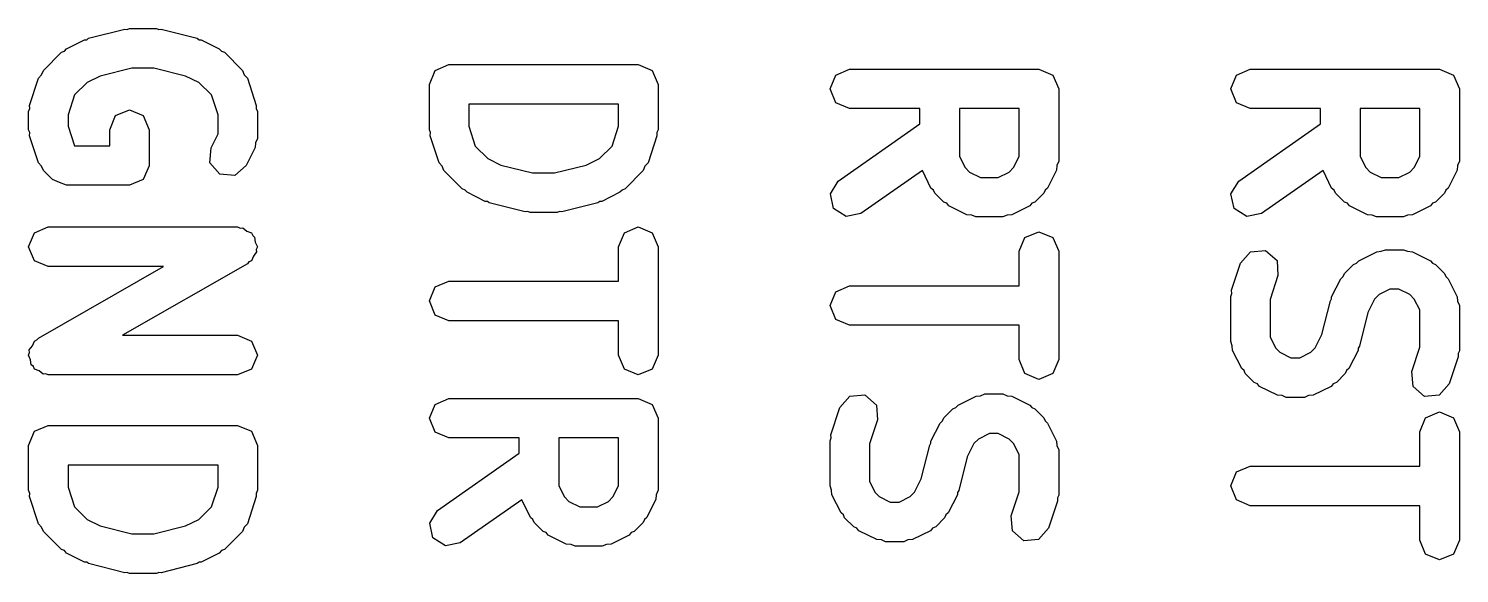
# Model space of a CAD drawing. Extents: x 83.4 to 116.6, y -116.7 to -83.2.
# Drawn here: x 99.668 to 104.203, y -116.665 to -114.94 of the extents above; entities that cross this region are included whole.
import ezdxf

# ---------------------------------------------------------------- set-up
doc = ezdxf.new("R2010")
doc.units = 0
doc.layers.add('BLACK', color=7, linetype='CONTINUOUS')

msp = doc.modelspace()

# ---------------------------------------------------------------- linework, layer by layer
at = {"layer": 'BLACK', "linetype": 'CONTINUOUS'}
for p, q in [((99.8521, -114.975), (99.8578, -114.97)), ((99.8578, -114.97), (99.9721, -114.942)), ((99.9721, -114.942), (99.9799, -114.943)), ((99.9799, -114.943), (99.9872, -114.94)), ((99.9872, -114.94), (100.073, -114.94)), ((100.073, -114.94), (100.08, -114.943)), ((100.08, -114.943), (100.088, -114.942)), ((100.088, -114.942), (100.202, -114.97)), ((100.202, -114.97), (100.208, -114.975)), ((99.7145, -115.073), (99.7716, -115.015)), ((99.7716, -115.015), (99.7811, -115.011)), ((99.7811, -115.011), (99.7879, -115.004)), ((99.7879, -115.004), (99.845, -114.975)), ((99.845, -114.975), (99.8521, -114.975)), ((100.208, -114.975), (100.215, -114.975)), ((100.215, -114.975), (100.272, -115.004)), ((100.272, -115.004), (100.279, -115.011)), ((100.279, -115.011), (100.289, -115.015)), ((100.289, -115.015), (100.346, -115.073)), ((100.956, -115.073), (101, -115.054)), ((101, -115.054), (101.6, -115.054)), ((101.6, -115.054), (101.644, -115.073)), ((99.6708, -115.183), (99.6994, -115.097)), ((99.6994, -115.097), (99.7089, -115.086)), ((99.7089, -115.086), (99.7145, -115.073)), ((99.8948, -115.09), (99.8528, -115.111)), ((99.9949, -115.065), (99.8948, -115.09)), ((100.065, -115.065), (99.9949, -115.065)), ((100.165, -115.09), (100.065, -115.065)), ((100.207, -115.111), (100.165, -115.09)), ((100.346, -115.073), (100.351, -115.086)), ((100.351, -115.086), (100.361, -115.097)), ((100.361, -115.097), (100.389, -115.183)), ((100.938, -115.117), (100.956, -115.073)), ((101.644, -115.073), (101.663, -115.117)), ((102.208, -115.131), (102.226, -115.087)), ((102.226, -115.087), (102.27, -115.068)), ((102.27, -115.068), (102.87, -115.068)), ((102.87, -115.068), (102.914, -115.087)), ((102.914, -115.087), (102.933, -115.131)), ((103.478, -115.131), (103.496, -115.087)), ((103.496, -115.087), (103.54, -115.068)), ((103.54, -115.068), (104.14, -115.068)), ((104.14, -115.068), (104.184, -115.087)), ((104.184, -115.087), (104.203, -115.131)), ((99.8133, -115.15), (99.7926, -115.213)), ((99.8528, -115.111), (99.8133, -115.15)), ((100.247, -115.15), (100.207, -115.111)), ((100.268, -115.213), (100.247, -115.15)), ((100.938, -115.26), (100.938, -115.117)), ((101.663, -115.117), (101.663, -115.26)), ((102.226, -115.175), (102.208, -115.131)), ((102.933, -115.131), (102.933, -115.36)), ((103.496, -115.175), (103.478, -115.131)), ((104.203, -115.131), (104.203, -115.36)), ((99.6676, -115.202), (99.6715, -115.193)), ((99.6715, -115.193), (99.6708, -115.183)), ((99.943, -115.215), (99.9872, -115.197)), ((99.9872, -115.197), (100.031, -115.215)), ((100.389, -115.183), (100.389, -115.193)), ((100.389, -115.193), (100.393, -115.202)), ((101.063, -115.179), (101.063, -115.249)), ((101.538, -115.179), (101.063, -115.179)), ((101.538, -115.249), (101.538, -115.179)), ((102.27, -115.193), (102.226, -115.175)), ((102.493, -115.193), (102.27, -115.193)), ((102.493, -115.241), (102.493, -115.193)), ((102.618, -115.193), (102.618, -115.345)), ((102.808, -115.193), (102.618, -115.193)), ((102.808, -115.345), (102.808, -115.193)), ((103.54, -115.193), (103.496, -115.175)), ((103.763, -115.193), (103.54, -115.193)), ((103.763, -115.241), (103.763, -115.193)), ((103.888, -115.193), (103.888, -115.345)), ((104.078, -115.193), (103.888, -115.193)), ((104.078, -115.345), (104.078, -115.193)), ((99.6676, -115.26), (99.6676, -115.202)), ((99.7926, -115.213), (99.7926, -115.249)), ((99.9247, -115.26), (99.943, -115.215)), ((100.031, -115.215), (100.05, -115.26)), ((100.268, -115.273), (100.268, -115.213)), ((100.393, -115.202), (100.393, -115.288)), ((102.234, -115.423), (102.493, -115.241)), ((103.504, -115.423), (103.763, -115.241)), ((99.6715, -115.269), (99.6676, -115.26)), ((99.6708, -115.279), (99.6715, -115.269)), ((99.6994, -115.365), (99.6708, -115.279)), ((99.7926, -115.249), (99.8132, -115.311)), ((99.9247, -115.311), (99.9247, -115.26)), ((100.05, -115.26), (100.05, -115.374)), ((100.246, -115.317), (100.268, -115.273)), ((100.393, -115.288), (100.387, -115.302)), ((100.942, -115.269), (100.938, -115.26)), ((100.941, -115.279), (100.942, -115.269)), ((100.969, -115.365), (100.941, -115.279)), ((101.063, -115.249), (101.083, -115.312)), ((101.517, -115.312), (101.538, -115.249)), ((101.659, -115.279), (101.631, -115.365)), ((101.663, -115.26), (101.659, -115.269)), ((101.659, -115.269), (101.659, -115.279)), ((99.8132, -115.311), (99.9247, -115.311)), ((100.242, -115.365), (100.246, -115.317)), ((100.386, -115.316), (100.357, -115.373)), ((100.387, -115.302), (100.386, -115.316)), ((101.083, -115.312), (101.123, -115.351)), ((101.477, -115.351), (101.517, -115.312)), ((99.7089, -115.376), (99.6994, -115.365)), ((99.7145, -115.389), (99.7089, -115.376)), ((100.05, -115.374), (100.031, -115.418)), ((100.274, -115.401), (100.242, -115.365)), ((100.357, -115.373), (100.321, -115.405)), ((100.979, -115.376), (100.969, -115.365)), ((100.984, -115.389), (100.979, -115.376)), ((101.123, -115.351), (101.165, -115.372)), ((101.165, -115.372), (101.265, -115.397)), ((101.335, -115.397), (101.435, -115.372)), ((101.435, -115.372), (101.477, -115.351)), ((101.621, -115.376), (101.616, -115.389)), ((101.631, -115.365), (101.621, -115.376)), ((102.618, -115.345), (102.636, -115.38)), ((102.636, -115.38), (102.65, -115.394)), ((102.776, -115.394), (102.79, -115.38)), ((102.79, -115.38), (102.808, -115.345)), ((102.927, -115.373), (102.926, -115.388)), ((102.933, -115.36), (102.927, -115.373)), ((103.888, -115.345), (103.906, -115.38)), ((103.906, -115.38), (103.92, -115.394)), ((104.046, -115.394), (104.06, -115.38)), ((104.06, -115.38), (104.078, -115.345)), ((104.197, -115.373), (104.196, -115.388)), ((104.203, -115.36), (104.197, -115.373)), ((99.743, -115.418), (99.7145, -115.389)), ((99.7656, -115.427), (99.743, -115.418)), ((100.031, -115.418), (99.9872, -115.436)), ((100.321, -115.405), (100.274, -115.401)), ((101.042, -115.447), (100.984, -115.389)), ((101.265, -115.397), (101.335, -115.397)), ((101.616, -115.389), (101.559, -115.447)), ((102.209, -115.463), (102.234, -115.423)), ((102.501, -115.389), (102.306, -115.525)), ((102.528, -115.445), (102.501, -115.389)), ((102.65, -115.394), (102.685, -115.411)), ((102.685, -115.411), (102.741, -115.411)), ((102.741, -115.411), (102.776, -115.394)), ((102.926, -115.388), (102.897, -115.445)), ((103.479, -115.463), (103.504, -115.423)), ((103.771, -115.389), (103.576, -115.525)), ((103.798, -115.445), (103.771, -115.389)), ((103.92, -115.394), (103.955, -115.411)), ((103.955, -115.411), (104.011, -115.411)), ((104.011, -115.411), (104.046, -115.394)), ((104.196, -115.388), (104.167, -115.445)), ((99.7872, -115.436), (99.7656, -115.427)), ((99.9872, -115.436), (99.7872, -115.436)), ((101.051, -115.451), (101.042, -115.447)), ((101.058, -115.458), (101.051, -115.451)), ((101.115, -115.487), (101.058, -115.458)), ((101.542, -115.458), (101.485, -115.487)), ((101.549, -115.451), (101.542, -115.458)), ((101.559, -115.447), (101.549, -115.451)), ((102.219, -115.51), (102.209, -115.463)), ((102.536, -115.451), (102.528, -115.445)), ((102.54, -115.461), (102.536, -115.451)), ((102.569, -115.489), (102.54, -115.461)), ((102.886, -115.461), (102.857, -115.489)), ((102.89, -115.451), (102.886, -115.461)), ((102.897, -115.445), (102.89, -115.451)), ((103.489, -115.51), (103.479, -115.463)), ((103.806, -115.451), (103.798, -115.445)), ((103.81, -115.461), (103.806, -115.451)), ((103.839, -115.489), (103.81, -115.461)), ((104.156, -115.461), (104.127, -115.489)), ((104.16, -115.451), (104.156, -115.461)), ((104.167, -115.445), (104.16, -115.451)), ((101.122, -115.487), (101.115, -115.487)), ((101.128, -115.492), (101.122, -115.487)), ((101.242, -115.52), (101.128, -115.492)), ((101.472, -115.492), (101.358, -115.52)), ((101.478, -115.487), (101.472, -115.492)), ((101.485, -115.487), (101.478, -115.487)), ((102.259, -115.535), (102.219, -115.51)), ((102.578, -115.493), (102.569, -115.489)), ((102.585, -115.501), (102.578, -115.493)), ((102.642, -115.53), (102.585, -115.501)), ((102.841, -115.501), (102.784, -115.53)), ((102.848, -115.493), (102.841, -115.501)), ((102.857, -115.489), (102.848, -115.493)), ((103.529, -115.535), (103.489, -115.51)), ((103.848, -115.493), (103.839, -115.489)), ((103.855, -115.501), (103.848, -115.493)), ((103.912, -115.53), (103.855, -115.501)), ((104.111, -115.501), (104.054, -115.53)), ((104.118, -115.493), (104.111, -115.501)), ((104.127, -115.489), (104.118, -115.493)), ((101.25, -115.519), (101.242, -115.52)), ((101.257, -115.522), (101.25, -115.519)), ((101.343, -115.522), (101.257, -115.522)), ((101.35, -115.519), (101.343, -115.522)), ((101.358, -115.52), (101.35, -115.519)), ((102.306, -115.525), (102.259, -115.535)), ((102.657, -115.531), (102.642, -115.53)), ((102.67, -115.536), (102.657, -115.531)), ((102.756, -115.536), (102.67, -115.536)), ((102.769, -115.531), (102.756, -115.536)), ((102.784, -115.53), (102.769, -115.531)), ((103.576, -115.525), (103.529, -115.535)), ((103.927, -115.531), (103.912, -115.53)), ((103.94, -115.536), (103.927, -115.531)), ((104.026, -115.536), (103.94, -115.536)), ((104.039, -115.531), (104.026, -115.536)), ((104.054, -115.53), (104.039, -115.531)), ((99.6676, -115.631), (99.6859, -115.587)), ((99.6859, -115.587), (99.7301, -115.568)), ((99.7301, -115.568), (100.33, -115.568)), ((100.33, -115.568), (100.338, -115.572)), ((100.338, -115.572), (100.347, -115.571)), ((100.347, -115.571), (100.359, -115.581)), ((100.359, -115.581), (100.374, -115.587)), ((100.374, -115.587), (100.378, -115.595)), ((100.378, -115.595), (100.384, -115.6)), ((100.384, -115.6), (100.386, -115.616)), ((101.538, -115.631), (101.556, -115.587)), ((101.556, -115.587), (101.6, -115.568)), ((101.6, -115.568), (101.644, -115.587)), ((101.644, -115.587), (101.663, -115.631)), ((102.808, -115.645), (102.826, -115.601)), ((102.826, -115.601), (102.87, -115.583)), ((102.87, -115.583), (102.914, -115.601)), ((102.914, -115.601), (102.933, -115.645)), ((99.6859, -115.675), (99.6676, -115.631)), ((100.39, -115.647), (100.38, -115.66)), ((100.386, -115.616), (100.393, -115.631)), ((100.393, -115.631), (100.389, -115.639)), ((100.389, -115.639), (100.39, -115.647)), ((101.538, -115.74), (101.538, -115.631)), ((101.663, -115.631), (101.663, -115.974)), ((102.808, -115.754), (102.808, -115.645)), ((102.933, -115.645), (102.933, -115.988)), ((103.509, -115.683), (103.541, -115.647)), ((103.541, -115.647), (103.588, -115.643)), ((103.588, -115.643), (103.625, -115.674)), ((103.884, -115.675), (103.941, -115.647)), ((103.941, -115.647), (103.955, -115.645)), ((103.955, -115.645), (103.969, -115.64)), ((103.969, -115.64), (104.026, -115.64)), ((104.026, -115.64), (104.039, -115.645)), ((104.039, -115.645), (104.054, -115.647)), ((104.054, -115.647), (104.111, -115.675)), ((99.7301, -115.693), (99.6859, -115.675)), ((99.6991, -115.92), (100.095, -115.693)), ((100.095, -115.693), (99.7301, -115.693)), ((100.361, -115.685), (99.9654, -115.911)), ((100.366, -115.678), (100.361, -115.685)), ((100.374, -115.675), (100.366, -115.678)), ((100.38, -115.66), (100.374, -115.675)), ((103.481, -115.768), (103.509, -115.683)), ((103.625, -115.674), (103.628, -115.722)), ((103.839, -115.715), (103.867, -115.687)), ((103.867, -115.687), (103.877, -115.683)), ((103.877, -115.683), (103.884, -115.675)), ((104.111, -115.675), (104.118, -115.683)), ((104.118, -115.683), (104.127, -115.687)), ((104.127, -115.687), (104.156, -115.715)), ((100.956, -115.758), (101, -115.74)), ((101, -115.74), (101.538, -115.74)), ((103.628, -115.722), (103.603, -115.798)), ((103.798, -115.789), (103.827, -115.732)), ((103.827, -115.732), (103.835, -115.725)), ((103.835, -115.725), (103.839, -115.715)), ((104.156, -115.715), (104.16, -115.725)), ((104.16, -115.725), (104.167, -115.732)), ((104.167, -115.732), (104.196, -115.789)), ((100.938, -115.802), (100.956, -115.758)), ((102.208, -115.817), (102.226, -115.773)), ((102.226, -115.773), (102.27, -115.754)), ((102.27, -115.754), (102.808, -115.754)), ((103.478, -115.788), (103.482, -115.779)), ((103.478, -115.931), (103.478, -115.788)), ((103.482, -115.779), (103.481, -115.768)), ((103.949, -115.782), (103.934, -115.797)), ((103.983, -115.765), (103.949, -115.782)), ((104.011, -115.765), (103.983, -115.765)), ((104.046, -115.782), (104.011, -115.765)), ((104.06, -115.797), (104.046, -115.782)), ((100.956, -115.847), (100.938, -115.802)), ((102.226, -115.861), (102.208, -115.817)), ((103.603, -115.798), (103.603, -115.916)), ((103.767, -115.909), (103.794, -115.802)), ((103.794, -115.802), (103.798, -115.796)), ((103.798, -115.796), (103.798, -115.789)), ((103.934, -115.797), (103.913, -115.839)), ((104.078, -115.831), (104.06, -115.797)), ((104.078, -115.949), (104.078, -115.831)), ((104.196, -115.789), (104.197, -115.803)), ((104.197, -115.803), (104.203, -115.817)), ((104.203, -115.817), (104.203, -115.96)), ((101, -115.865), (100.956, -115.847)), ((101.538, -115.865), (101, -115.865)), ((101.538, -115.974), (101.538, -115.865)), ((102.27, -115.879), (102.226, -115.861)), ((102.808, -115.879), (102.27, -115.879)), ((102.808, -115.988), (102.808, -115.879)), ((103.913, -115.839), (103.886, -115.946)), ((99.6938, -115.926), (99.6991, -115.92)), ((99.9654, -115.911), (100.33, -115.911)), ((100.33, -115.911), (100.374, -115.93)), ((103.603, -115.916), (103.62, -115.951)), ((103.746, -115.951), (103.767, -115.909)), ((99.6676, -115.974), (99.6709, -115.966)), ((99.6698, -115.957), (99.6797, -115.945)), ((99.6709, -115.966), (99.6698, -115.957)), ((99.6797, -115.945), (99.6859, -115.93)), ((99.6859, -115.93), (99.6938, -115.926)), ((100.374, -115.93), (100.393, -115.974)), ((103.483, -115.944), (103.478, -115.931)), ((103.484, -115.959), (103.483, -115.944)), ((103.513, -116.016), (103.484, -115.959)), ((103.62, -115.951), (103.634, -115.965)), ((103.634, -115.965), (103.669, -115.983)), ((103.697, -115.983), (103.732, -115.965)), ((103.732, -115.965), (103.746, -115.951)), ((103.882, -115.959), (103.853, -116.016)), ((103.886, -115.946), (103.882, -115.952)), ((103.882, -115.952), (103.882, -115.959)), ((104.052, -116.026), (104.078, -115.949)), ((104.203, -115.96), (104.199, -115.969)), ((104.199, -115.969), (104.199, -115.979)), ((99.6738, -115.989), (99.6676, -115.974)), ((99.6758, -116.005), (99.6738, -115.989)), ((99.6826, -116.01), (99.6758, -116.005)), ((99.6859, -116.018), (99.6826, -116.01)), ((100.393, -115.974), (100.374, -116.018)), ((101.556, -116.018), (101.538, -115.974)), ((101.663, -115.974), (101.644, -116.018)), ((102.826, -116.032), (102.808, -115.988)), ((102.933, -115.988), (102.914, -116.032)), ((103.669, -115.983), (103.697, -115.983)), ((104.199, -115.979), (104.171, -116.065)), ((99.7008, -116.024), (99.6859, -116.018)), ((99.7136, -116.034), (99.7008, -116.024)), ((99.7222, -116.033), (99.7136, -116.034)), ((99.7301, -116.036), (99.7222, -116.033)), ((100.33, -116.036), (99.7301, -116.036)), ((100.374, -116.018), (100.33, -116.036)), ((101.6, -116.036), (101.556, -116.018)), ((101.644, -116.018), (101.6, -116.036)), ((102.87, -116.051), (102.826, -116.032)), ((102.914, -116.032), (102.87, -116.051)), ((103.521, -116.023), (103.513, -116.016)), ((103.524, -116.032), (103.521, -116.023)), ((103.553, -116.061), (103.524, -116.032)), ((103.841, -116.032), (103.813, -116.061)), ((103.845, -116.023), (103.841, -116.032)), ((103.853, -116.016), (103.845, -116.023)), ((104.056, -116.073), (104.052, -116.026)), ((102.239, -116.14), (102.271, -116.104)), ((102.271, -116.104), (102.318, -116.1)), ((102.318, -116.1), (102.355, -116.132)), ((102.614, -116.132), (102.671, -116.104)), ((102.671, -116.104), (102.685, -116.103)), ((102.685, -116.103), (102.699, -116.097)), ((102.699, -116.097), (102.756, -116.097)), ((102.756, -116.097), (102.769, -116.103)), ((102.769, -116.103), (102.784, -116.104)), ((102.784, -116.104), (102.841, -116.132)), ((103.563, -116.065), (103.553, -116.061)), ((103.569, -116.073), (103.563, -116.065)), ((103.626, -116.101), (103.569, -116.073)), ((103.641, -116.102), (103.626, -116.101)), ((103.654, -116.108), (103.641, -116.102)), ((103.725, -116.102), (103.712, -116.108)), ((103.739, -116.101), (103.725, -116.102)), ((103.797, -116.073), (103.739, -116.101)), ((103.803, -116.065), (103.797, -116.073)), ((103.813, -116.061), (103.803, -116.065)), ((104.092, -116.105), (104.056, -116.073)), ((104.139, -116.101), (104.092, -116.105)), ((104.171, -116.065), (104.139, -116.101)), ((100.938, -116.174), (100.956, -116.13)), ((100.956, -116.13), (101, -116.111)), ((101, -116.111), (101.6, -116.111)), ((101.6, -116.111), (101.644, -116.13)), ((101.644, -116.13), (101.663, -116.174)), ((102.211, -116.226), (102.239, -116.14)), ((102.355, -116.132), (102.358, -116.179)), ((102.569, -116.173), (102.597, -116.144)), ((102.597, -116.144), (102.607, -116.14)), ((102.607, -116.14), (102.614, -116.132)), ((102.841, -116.132), (102.848, -116.14)), ((102.848, -116.14), (102.857, -116.144)), ((102.857, -116.144), (102.886, -116.173)), ((103.712, -116.108), (103.654, -116.108)), ((100.956, -116.218), (100.938, -116.174)), ((101.663, -116.174), (101.663, -116.402)), ((102.358, -116.179), (102.333, -116.255)), ((102.528, -116.246), (102.557, -116.189)), ((102.557, -116.189), (102.565, -116.182)), ((102.565, -116.182), (102.569, -116.173)), ((102.886, -116.173), (102.89, -116.182)), ((102.89, -116.182), (102.897, -116.189)), ((102.897, -116.189), (102.926, -116.246)), ((104.078, -116.217), (104.096, -116.173)), ((104.096, -116.173), (104.14, -116.154)), ((104.14, -116.154), (104.184, -116.173)), ((104.184, -116.173), (104.203, -116.217)), ((99.6676, -116.26), (99.6859, -116.215)), ((99.6859, -116.215), (99.7301, -116.197)), ((99.7301, -116.197), (100.33, -116.197)), ((100.33, -116.197), (100.374, -116.215)), ((100.374, -116.215), (100.393, -116.26)), ((101, -116.236), (100.956, -116.218)), ((101.223, -116.236), (101, -116.236)), ((101.223, -116.284), (101.223, -116.236)), ((101.348, -116.236), (101.348, -116.388)), ((101.538, -116.236), (101.348, -116.236)), ((101.538, -116.388), (101.538, -116.236)), ((102.208, -116.245), (102.212, -116.236)), ((102.212, -116.236), (102.211, -116.226)), ((102.679, -116.24), (102.664, -116.254)), ((102.713, -116.222), (102.679, -116.24)), ((102.741, -116.222), (102.713, -116.222)), ((102.776, -116.24), (102.741, -116.222)), ((102.79, -116.254), (102.776, -116.24)), ((104.078, -116.326), (104.078, -116.217)), ((104.203, -116.217), (104.203, -116.56)), ((99.6676, -116.402), (99.6676, -116.26)), ((100.393, -116.26), (100.393, -116.402)), ((100.964, -116.466), (101.223, -116.284)), ((102.208, -116.388), (102.208, -116.245)), ((102.333, -116.255), (102.333, -116.373)), ((102.497, -116.366), (102.524, -116.259)), ((102.524, -116.259), (102.528, -116.253)), ((102.528, -116.253), (102.528, -116.246)), ((102.664, -116.254), (102.643, -116.296)), ((102.808, -116.289), (102.79, -116.254)), ((102.926, -116.246), (102.927, -116.26)), ((102.927, -116.26), (102.933, -116.274)), ((102.933, -116.274), (102.933, -116.417)), ((99.7926, -116.322), (99.7926, -116.392)), ((100.268, -116.322), (99.7926, -116.322)), ((100.268, -116.392), (100.268, -116.322)), ((102.643, -116.296), (102.616, -116.403)), ((102.808, -116.407), (102.808, -116.289)), ((103.496, -116.344), (103.54, -116.326)), ((103.54, -116.326), (104.078, -116.326)), ((102.333, -116.373), (102.35, -116.408)), ((102.476, -116.408), (102.497, -116.366)), ((103.478, -116.388), (103.496, -116.344)), ((99.6715, -116.412), (99.6676, -116.402)), ((99.6708, -116.422), (99.6715, -116.412)), ((99.6994, -116.508), (99.6708, -116.422)), ((99.7926, -116.392), (99.8133, -116.454)), ((100.247, -116.454), (100.268, -116.392)), ((100.389, -116.422), (100.361, -116.508)), ((100.393, -116.402), (100.389, -116.412)), ((100.389, -116.412), (100.389, -116.422)), ((101.348, -116.388), (101.366, -116.423)), ((101.366, -116.423), (101.38, -116.437)), ((101.506, -116.437), (101.52, -116.423)), ((101.52, -116.423), (101.538, -116.388)), ((101.657, -116.416), (101.656, -116.43)), ((101.663, -116.402), (101.657, -116.416)), ((102.213, -116.402), (102.208, -116.388)), ((102.214, -116.416), (102.213, -116.402)), ((102.243, -116.473), (102.214, -116.416)), ((102.35, -116.408), (102.364, -116.422)), ((102.364, -116.422), (102.399, -116.44)), ((102.427, -116.44), (102.462, -116.422)), ((102.462, -116.422), (102.476, -116.408)), ((102.612, -116.416), (102.583, -116.473)), ((102.616, -116.403), (102.612, -116.409)), ((102.612, -116.409), (102.612, -116.416)), ((102.782, -116.483), (102.808, -116.407)), ((102.933, -116.417), (102.929, -116.426)), ((103.496, -116.432), (103.478, -116.388)), ((99.8133, -116.454), (99.8528, -116.494)), ((100.207, -116.494), (100.247, -116.454)), ((100.939, -116.506), (100.964, -116.466)), ((101.231, -116.432), (101.036, -116.568)), ((101.258, -116.488), (101.231, -116.432)), ((101.38, -116.437), (101.415, -116.454)), ((101.415, -116.454), (101.471, -116.454)), ((101.471, -116.454), (101.506, -116.437)), ((101.656, -116.43), (101.627, -116.488)), ((102.399, -116.44), (102.427, -116.44)), ((102.929, -116.436), (102.901, -116.522)), ((102.929, -116.426), (102.929, -116.436)), ((103.54, -116.451), (103.496, -116.432)), ((104.078, -116.451), (103.54, -116.451)), ((104.078, -116.56), (104.078, -116.451)), ((99.7089, -116.519), (99.6994, -116.508)), ((99.8528, -116.494), (99.8948, -116.515)), ((100.165, -116.515), (100.207, -116.494)), ((100.361, -116.508), (100.351, -116.519)), ((100.949, -116.553), (100.939, -116.506)), ((101.266, -116.494), (101.258, -116.488)), ((101.27, -116.504), (101.266, -116.494)), ((101.299, -116.532), (101.27, -116.504)), ((101.616, -116.504), (101.587, -116.532)), ((101.62, -116.494), (101.616, -116.504)), ((101.627, -116.488), (101.62, -116.494)), ((102.251, -116.48), (102.243, -116.473)), ((102.254, -116.489), (102.251, -116.48)), ((102.283, -116.518), (102.254, -116.489)), ((102.571, -116.489), (102.543, -116.518)), ((102.575, -116.48), (102.571, -116.489)), ((102.583, -116.473), (102.575, -116.48)), ((102.786, -116.53), (102.782, -116.483)), ((99.7145, -116.532), (99.7089, -116.519)), ((99.7716, -116.589), (99.7145, -116.532)), ((99.8948, -116.515), (99.9949, -116.54)), ((99.9949, -116.54), (100.065, -116.54)), ((100.065, -116.54), (100.165, -116.515)), ((100.346, -116.532), (100.289, -116.589)), ((100.351, -116.519), (100.346, -116.532)), ((100.989, -116.578), (100.949, -116.553)), ((101.308, -116.536), (101.299, -116.532)), ((101.315, -116.544), (101.308, -116.536)), ((101.372, -116.573), (101.315, -116.544)), ((101.571, -116.544), (101.514, -116.573)), ((101.578, -116.536), (101.571, -116.544)), ((101.587, -116.532), (101.578, -116.536)), ((102.293, -116.522), (102.283, -116.518)), ((102.299, -116.53), (102.293, -116.522)), ((102.356, -116.558), (102.299, -116.53)), ((102.371, -116.559), (102.356, -116.558)), ((102.384, -116.565), (102.371, -116.559)), ((102.455, -116.559), (102.442, -116.565)), ((102.469, -116.558), (102.455, -116.559)), ((102.527, -116.53), (102.469, -116.558)), ((102.533, -116.522), (102.527, -116.53)), ((102.543, -116.518), (102.533, -116.522)), ((102.822, -116.562), (102.786, -116.53)), ((102.869, -116.558), (102.822, -116.562)), ((102.901, -116.522), (102.869, -116.558)), ((99.7811, -116.593), (99.7716, -116.589)), ((99.7879, -116.601), (99.7811, -116.593)), ((99.845, -116.63), (99.7879, -116.601)), ((100.272, -116.601), (100.215, -116.63)), ((100.279, -116.593), (100.272, -116.601)), ((100.289, -116.589), (100.279, -116.593)), ((101.036, -116.568), (100.989, -116.578)), ((101.387, -116.574), (101.372, -116.573)), ((101.4, -116.579), (101.387, -116.574)), ((101.486, -116.579), (101.4, -116.579)), ((101.499, -116.574), (101.486, -116.579)), ((101.514, -116.573), (101.499, -116.574)), ((102.442, -116.565), (102.384, -116.565)), ((104.096, -116.604), (104.078, -116.56)), ((104.14, -116.622), (104.096, -116.604)), ((104.184, -116.604), (104.14, -116.622)), ((104.203, -116.56), (104.184, -116.604)), ((99.8521, -116.63), (99.845, -116.63)), ((99.8578, -116.634), (99.8521, -116.63)), ((99.9721, -116.663), (99.8578, -116.634)), ((100.202, -116.634), (100.088, -116.663)), ((100.208, -116.63), (100.202, -116.634)), ((100.215, -116.63), (100.208, -116.63)), ((99.9799, -116.662), (99.9721, -116.663)), ((99.9872, -116.665), (99.9799, -116.662)), ((100.073, -116.665), (99.9872, -116.665)), ((100.08, -116.662), (100.073, -116.665)), ((100.088, -116.663), (100.08, -116.662))]:
    msp.add_line(p, q, dxfattribs=at)

doc.saveas('drawing.dxf')
